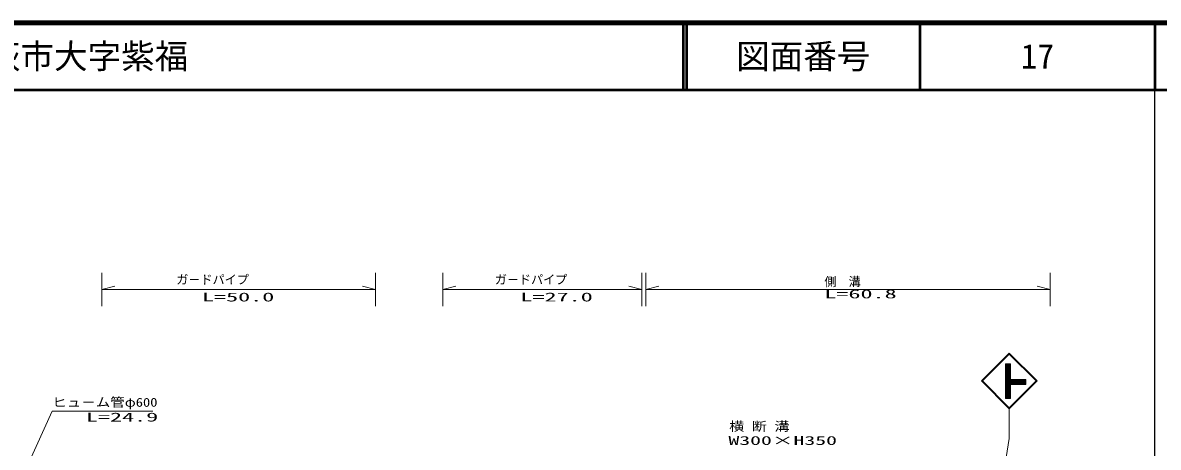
# Model space of a CAD drawing. Units: millimetres, scale not verified. Extents: x 40000 to 680000, y 20000 to 380000.
# Drawn here: x 410358 to 579500, y 316758 to 380000 of the extents above; entities that cross this region are included whole.
import ezdxf
from ezdxf.enums import TextEntityAlignment as Align

# ---------------------------------------------------------------- set-up
doc = ezdxf.new("R2010")
doc.units = ezdxf.units.MM
doc.header["$LTSCALE"] = 1000
for name, color, linetype, lineweight in [('M-BGD-RSTR', 7, 'Continuous', 13), ('M-TTL', 2, 'Continuous', 140), ('M-TTL-BAND', 7, 'Continuous', 25), ('M-TTL-LINE', 7, 'Continuous', 50)]:
    doc.layers.add(name, color=color, linetype=linetype, lineweight=lineweight)
doc.layers.add('M-TTL-TXT', color=7, linetype='Continuous')
doc.styles.add('ＭＳ ゴシック', font='')
doc.styles.get('ＭＳ ゴシック').set_extended_font_data('MS Gothic')

msp = doc.modelspace()

# ---------------------------------------------------------------- linework, layer by layer
at = {"layer": 'M-BGD-RSTR'}
for p, q in [((422128, 337763), (422128, 342763)), ((462882, 337763), (462882, 342763)), ((472935, 337763), (472935, 342763)), ((502575, 337763), (502575, 342763)), ((503178, 337763), (503178, 342763)), ((563389, 337763), (563389, 342763)), ((422128, 340263), (424060, 340780)), ((422128, 340263), (462882, 340263)), ((462882, 340263), (460950, 340780)), ((472935, 340263), (474867, 340780)), ((472935, 340263), (502575, 340263)), ((502575, 340263), (500643, 340780)), ((503178, 340263), (505110, 340780)), ((503178, 340263), (563389, 340263)), ((563389, 340263), (561457, 340780)), ((553152, 326650), (557293, 330791)), ((553222, 326650), (557293, 330720)), ((557293, 330650), (553293, 326650)), ((557293, 330791), (561435, 326650)), ((557293, 330720), (561364, 326650)), ((561293, 326650), (557293, 330650)), ((556743, 324029), (556743, 329165)), ((557493, 329165), (556743, 329165)), ((556793, 324029), (556793, 329165)), ((556843, 324029), (556843, 329165)), ((556893, 324029), (556893, 329165)), ((556943, 324029), (556943, 329165)), ((556993, 324029), (556993, 329165)), ((557043, 324029), (557043, 329165)), ((557093, 324029), (557093, 329165)), ((557143, 324029), (557143, 329165)), ((557193, 324029), (557193, 329165)), ((557243, 324029), (557243, 329165)), ((557293, 324029), (557293, 329165)), ((557343, 324029), (557343, 329165)), ((557393, 324029), (557393, 329165)), ((557443, 324029), (557443, 329165)), ((557493, 324029), (557493, 329165)), ((557293, 322508), (553152, 326650)), ((557293, 322579), (553222, 326650)), ((553293, 326650), (557293, 322650)), ((556743, 326850), (559787, 326850)), ((556743, 326800), (559787, 326800)), ((556743, 326750), (559787, 326750)), ((556743, 326700), (559787, 326700)), ((557293, 326700), (556743, 326700)), ((557293, 326650), (556743, 326650)), ((556743, 326650), (559787, 326650)), ((557293, 326600), (556743, 326600)), ((556743, 326600), (559795, 326600)), ((556743, 326550), (559795, 326550)), ((556743, 326500), (559795, 326500)), ((556743, 326450), (559795, 326450)), ((557293, 322650), (561293, 326650)), ((561364, 326650), (557293, 322579)), ((561435, 326650), (557293, 322508)), ((559795, 326100), (559795, 326850)), ((556743, 326400), (559795, 326400)), ((556743, 326350), (559795, 326350)), ((556743, 326300), (559795, 326300)), ((556743, 326250), (559795, 326250)), ((556743, 326200), (559795, 326200)), ((556743, 326150), (559795, 326150)), ((556743, 326100), (559795, 326100)), ((557493, 324029), (556743, 324029)), ((557293, 322508), (557293, 318044)), ((557293, 318044), (549918, 272317))]:
    msp.add_line(p, q, dxfattribs=at)
msp.add_lwpolyline([(404895, 300556), (414756, 322115), (429756, 322115)], dxfattribs=at)
at = {"layer": 'M-TTL'}
msp.add_line((680000, 380000), (40000, 380000), dxfattribs=at)
at = {"layer": 'M-TTL-BAND'}
msp.add_line((579000, 20000), (579000, 370000), dxfattribs=at)
at = {"layer": 'M-TTL-LINE'}
for p, q in [((508747, 380000), (508747, 370000)), ((509247, 380000), (509247, 370000)), ((543997, 380000), (543997, 370000)), ((579000, 380000), (579000, 370000)), ((40000, 370000), (680000, 370000))]:
    msp.add_line(p, q, dxfattribs=at)

# ---------------------------------------------------------------- texts
at = {"layer": 'M-BGD-RSTR', "style": 'ＭＳ ゴシック'}
for p in [(433236, 340673), (480669, 340673)]:
    msp.add_text('ガ－ドパイプ', height=1320, dxfattribs=at).set_placement(p, align=Align.BOTTOM_LEFT)
msp.add_text('側\u3000溝', height=1320, dxfattribs=at).set_placement((532469, 341416), align=Align.MIDDLE_CENTER)
for s, width, p in [('L=60.8', 2, (529755, 340263)), ('L=50.0', 2, (437057, 339801)), ('L=27.0', 2, (484490, 339801)), ('ヒュ－ム管φ600', 1.2, (414756, 324115)), ('L=24.9', 2, (419769, 321915)), ('横 断 溝', 1.25, (515577, 320523)), ('W300×H350', 1.8, (515474, 318429))]:
    msp.add_text(s, height=1320, dxfattribs=dict(at, width=width)).set_placement(p, align=Align.TOP_LEFT)
at = {"layer": 'M-TTL-TXT', "style": 'ＭＳ ゴシック'}
msp.add_text('萩市大字紫福', height=3666, dxfattribs=at).set_placement((405024, 375000), align=Align.MIDDLE_LEFT)
for s, p in [('図面番号', (526622, 375000)), ('17', (561497, 375000))]:
    msp.add_text(s, height=3666, dxfattribs=at).set_placement(p, align=Align.MIDDLE_CENTER)

doc.saveas('drawing.dxf')
